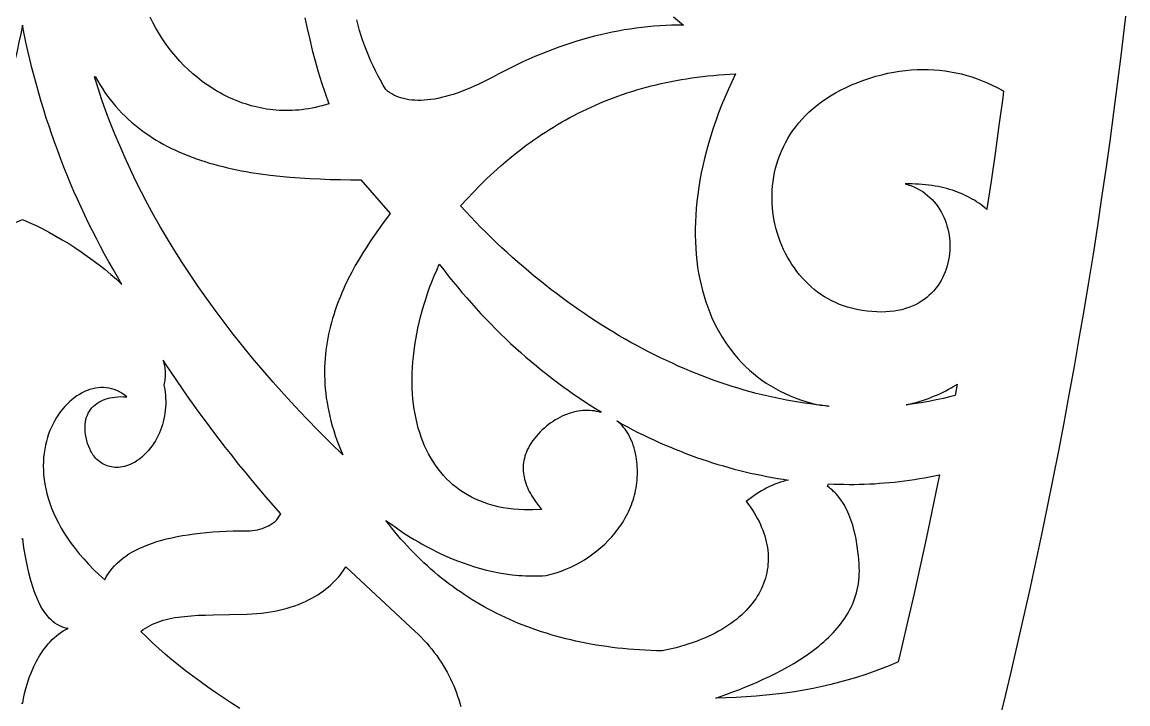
# Model space of a CAD drawing. Extents: x -204 to 204, y -600 to 600.
# Drawn here: x 0 to 197.1, y -242.7 to -121.2 of the extents above; entities that cross this region are included whole.
import ezdxf

# ---------------------------------------------------------------- set-up
doc = ezdxf.new("R2010")
doc.units = 0
doc.header["$MEASUREMENT"] = 0
doc.layers.add('LAYER_1', color=18, linetype='CONTINUOUS')

msp = doc.modelspace()

# ---------------------------------------------------------------- linework, layer by layer
at = {"layer": 'LAYER_1'}
for points in [[(173.84, -247.13), (175.05, -242.2), (176.23, -237.27), (177.39, -232.33), (178.52, -227.38), (179.62, -222.43), (180.71, -217.47), (181.76, -212.5), (182.79, -207.53), (183.8, -202.55), (184.78, -197.56), (185.74, -192.57), (186.67, -187.58), (187.58, -182.57), (188.46, -177.57), (189.32, -172.55), (190.15, -167.53), (190.96, -162.51), (191.75, -157.48), (192.5, -152.45), (193.24, -147.41), (193.95, -142.37), (194.63, -137.32), (195.29, -132.27), (195.92, -127.21), (196.53, -122.16), (197.12, -117.09)], [(50.42, -120.41), (50.82, -122.34), (51.26, -124.27), (51.73, -126.19), (52.25, -128.11), (52.8, -130.02), (53.39, -131.93), (54.03, -133.83), (54.7, -135.73), (54.09, -135.92), (53.48, -136.1), (52.88, -136.25), (52.28, -136.39), (51.68, -136.52), (51.08, -136.62), (50.48, -136.72), (49.89, -136.79), (49.3, -136.85), (48.71, -136.9), (48.13, -136.93), (47.55, -136.95), (46.97, -136.95), (46.4, -136.94), (45.83, -136.91), (45.26, -136.88), (44.7, -136.82), (44.14, -136.76), (43.58, -136.68), (43.03, -136.59), (42.48, -136.48), (41.94, -136.36), (41.4, -136.23), (40.86, -136.09), (40.33, -135.94), (39.81, -135.77), (39.28, -135.6), (38.77, -135.41), (38.26, -135.21), (37.75, -135), (37.25, -134.78), (36.75, -134.55), (36.26, -134.31), (35.78, -134.06), (35.3, -133.81), (34.82, -133.54), (34.35, -133.26), (33.89, -132.97), (33.44, -132.68), (32.99, -132.37), (32.54, -132.06), (32.1, -131.74), (31.25, -131.07), (30.42, -130.38), (29.62, -129.65), (28.84, -128.9), (28.1, -128.13), (27.38, -127.33), (26.7, -126.51), (26.05, -125.67), (25.43, -124.82), (24.84, -123.95), (24.29, -123.06), (23.78, -122.16), (23.3, -121.25), (22.85, -120.33)], [(116.12, -120.27), (117.92, -121.74), (116.86, -121.74), (115.79, -121.76), (114.73, -121.8), (113.67, -121.86), (112.61, -121.93), (111.56, -122.03), (110.5, -122.14), (109.44, -122.27), (108.38, -122.42), (107.33, -122.59), (106.27, -122.78), (105.21, -122.98), (104.16, -123.21), (103.1, -123.45), (102.04, -123.71), (100.98, -123.99), (99.92, -124.29), (98.87, -124.6), (97.8, -124.94), (96.74, -125.29), (95.68, -125.66), (94.62, -126.06), (93.55, -126.46), (92.49, -126.89), (91.42, -127.34), (90.35, -127.8), (89.28, -128.29), (88.2, -128.79), (87.13, -129.31), (86.05, -129.85), (84.97, -130.41), (83.89, -130.98), (83.05, -131.43), (82.22, -131.85), (81.41, -132.24), (80.61, -132.61), (79.83, -132.95), (79.06, -133.26), (78.31, -133.55), (77.57, -133.82), (76.85, -134.06), (76.15, -134.27), (75.46, -134.46), (74.79, -134.63), (74.13, -134.77), (73.49, -134.89), (72.86, -134.99), (72.26, -135.06), (71.66, -135.11), (71.09, -135.13), (70.53, -135.14), (69.99, -135.12), (69.46, -135.08), (68.95, -135.01), (68.46, -134.93), (67.99, -134.82), (67.53, -134.69), (67.09, -134.54), (66.67, -134.38), (66.27, -134.19), (65.88, -133.97), (65.51, -133.74), (65.16, -133.49), (64.83, -133.22), (64.35, -132.4), (63.88, -131.56), (63.43, -130.72), (63, -129.86), (62.58, -129), (62.18, -128.13), (61.79, -127.24), (61.43, -126.35), (61.09, -125.45), (60.76, -124.53), (60.45, -123.61), (60.17, -122.67), (59.91, -121.72), (59.66, -120.76)], [(-0.1, -242.5), (0, -242.55), (0.1, -242.5), (0.1, -242.55), (0.24, -241.71), (0.43, -240.82), (0.67, -239.9), (0.95, -238.94), (1.28, -237.97), (1.67, -236.99), (2.1, -236.02), (2.58, -235.06), (3.11, -234.12), (3.69, -233.23), (4, -232.8), (4.32, -232.38), (4.65, -231.97), (5, -231.59), (5.36, -231.21), (5.73, -230.86), (6.11, -230.53), (6.51, -230.22), (6.92, -229.93), (7.34, -229.66), (7.78, -229.42), (8.22, -229.21), (7.8, -229.14), (7.38, -229.03), (6.98, -228.89), (6.59, -228.71), (6.22, -228.5), (5.85, -228.26), (5.5, -227.99), (5.16, -227.69), (4.83, -227.36), (4.52, -226.99), (4.21, -226.61), (3.92, -226.19), (3.63, -225.75), (3.36, -225.28), (3.1, -224.78), (2.85, -224.27), (2.61, -223.72), (2.38, -223.16), (2.16, -222.57), (1.95, -221.96), (1.55, -220.69), (1.2, -219.33), (0.88, -217.9), (0.59, -216.41), (0.33, -214.86), (0.1, -213.25), (0.1, -213.31), (0, -213.25), (-0.1, -213.31)], [(38.8, -243.46), (37.32, -242.51), (35.88, -241.56), (34.46, -240.61), (33.08, -239.65), (31.73, -238.68), (30.42, -237.72), (29.14, -236.74), (27.89, -235.76), (26.68, -234.78), (25.51, -233.78), (24.37, -232.78), (23.27, -231.77), (22.21, -230.75), (21.18, -229.73), (21.58, -229.43), (21.98, -229.16), (22.4, -228.9), (22.83, -228.67), (23.27, -228.45), (23.72, -228.25), (24.19, -228.07), (24.67, -227.9), (25.16, -227.75), (25.66, -227.62), (26.18, -227.49), (26.71, -227.38), (27.25, -227.29), (27.81, -227.2), (28.37, -227.12), (28.96, -227.06), (30.16, -226.95), (31.41, -226.87), (32.72, -226.82), (34.08, -226.78), (36.96, -226.72), (40.05, -226.66), (40.95, -226.63), (41.82, -226.57), (42.66, -226.49), (43.49, -226.39), (44.29, -226.27), (45.07, -226.13), (45.83, -225.97), (46.56, -225.79), (47.27, -225.6), (47.96, -225.39), (48.63, -225.16), (49.28, -224.92), (49.9, -224.67), (50.5, -224.4), (51.08, -224.12), (51.64, -223.83), (52.18, -223.52), (52.69, -223.21), (53.19, -222.89), (53.66, -222.56), (54.11, -222.22), (54.54, -221.88), (54.95, -221.53), (55.33, -221.17), (55.7, -220.81), (56.05, -220.45), (56.37, -220.08), (56.67, -219.71), (56.96, -219.34), (57.22, -218.97), (57.46, -218.6), (57.68, -218.23), (70.09, -229.73), (70.62, -230.23), (71.14, -230.75), (71.64, -231.28), (72.13, -231.82), (72.59, -232.36), (73.05, -232.92), (73.48, -233.48), (73.9, -234.05), (74.3, -234.63), (74.69, -235.21), (75.06, -235.8), (75.41, -236.4), (75.75, -237), (76.07, -237.61), (76.37, -238.21), (76.66, -238.82), (76.93, -239.44), (77.18, -240.05), (77.42, -240.67), (77.64, -241.29), (77.84, -241.9), (78.03, -242.52), (78.19, -243.14)]]:
    msp.add_lwpolyline(points, dxfattribs=at)
msp.add_lwpolyline([(0.06, -156.35, -0.086154), (17.79, -167.91, -0.087987), (0.06, -121.72, -0.087987), (-17.67, -167.91, -0.086154)], format="xyb", close=True, dxfattribs=at)
for points in [[(161.55, -129.62), (162.55, -129.67), (163.55, -129.75), (164.53, -129.87), (165.51, -130.02), (166.47, -130.21), (167.43, -130.42), (168.38, -130.68), (169.31, -130.96), (170.24, -131.28), (171.15, -131.63), (172.06, -132.01), (172.95, -132.42), (173.83, -132.86), (174.7, -133.34), (174.96, -133.49), (174.81, -134.68), (174.13, -139.63), (173.44, -144.58), (172.72, -149.52), (171.98, -154.45), (171.96, -154.56), (171.93, -154.53), (171.6, -154.25), (171.25, -153.97), (170.9, -153.7), (170.53, -153.44), (170.15, -153.19), (169.77, -152.94), (169.37, -152.71), (168.96, -152.48), (168.55, -152.26), (168.12, -152.05), (167.68, -151.85), (167.23, -151.66), (166.77, -151.48), (166.3, -151.31), (165.83, -151.14), (165.34, -150.99), (164.84, -150.85), (164.33, -150.72), (163.81, -150.6), (163.28, -150.49), (162.74, -150.39), (162.18, -150.3), (161.62, -150.23), (161.05, -150.16), (160.47, -150.11), (159.87, -150.07), (159.27, -150.04), (158.66, -150.03), (158.03, -150.02), (157.4, -150.03), (157.97, -150.19), (158.53, -150.37), (159.06, -150.59), (159.58, -150.83), (160.07, -151.1), (160.54, -151.39), (160.99, -151.71), (161.42, -152.05), (161.83, -152.41), (162.22, -152.79), (162.58, -153.2), (162.93, -153.62), (163.25, -154.05), (163.55, -154.51), (163.82, -154.98), (164.08, -155.46), (164.31, -155.96), (164.52, -156.46), (164.71, -156.98), (164.87, -157.5), (165.02, -158.04), (165.14, -158.58), (165.23, -159.12), (165.3, -159.68), (165.35, -160.23), (165.38, -160.79), (165.38, -161.34), (165.36, -161.9), (165.32, -162.46), (165.25, -163.01), (165.16, -163.56), (165.04, -164.1), (164.9, -164.64), (164.73, -165.18), (164.54, -165.7), (164.33, -166.22), (164.09, -166.72), (163.83, -167.21), (163.54, -167.69), (163.22, -168.16), (162.88, -168.61), (162.52, -169.04), (162.13, -169.46), (161.72, -169.86), (161.27, -170.24), (160.81, -170.6), (160.32, -170.93), (159.8, -171.24), (159.25, -171.53), (158.68, -171.8), (158.08, -172.03), (157.46, -172.24), (156.81, -172.42), (156.13, -172.57), (155.43, -172.69), (154.7, -172.77), (153.94, -172.83), (153.15, -172.85), (152.34, -172.83), (151.5, -172.77), (150.64, -172.68), (149.74, -172.55), (148.82, -172.37), (147.87, -172.16), (147.13, -171.96), (146.41, -171.73), (145.7, -171.47), (145.01, -171.17), (144.33, -170.85), (143.67, -170.5), (143.03, -170.12), (142.41, -169.71), (141.8, -169.28), (141.22, -168.82), (140.65, -168.34), (140.1, -167.84), (139.57, -167.31), (139.06, -166.76), (138.57, -166.19), (138.1, -165.6), (137.66, -164.99), (137.23, -164.37), (136.83, -163.73), (136.45, -163.07), (136.09, -162.4), (135.75, -161.71), (135.44, -161.01), (135.15, -160.3), (134.89, -159.57), (134.65, -158.84), (134.44, -158.1), (134.25, -157.35), (134.09, -156.59), (133.96, -155.82), (133.85, -155.05), (133.77, -154.27), (133.71, -153.49), (133.69, -152.71), (133.69, -151.92), (133.72, -151.14), (133.78, -150.35), (133.87, -149.56), (133.99, -148.78), (134.14, -148), (134.32, -147.22), (134.53, -146.44), (134.78, -145.68), (135.05, -144.91), (135.36, -144.16), (135.7, -143.41), (136.07, -142.67), (136.48, -141.94), (136.92, -141.23), (137.39, -140.52), (137.9, -139.83), (138.45, -139.15), (139.03, -138.48), (139.65, -137.83), (140.3, -137.2), (140.99, -136.58), (141.71, -135.98), (142.48, -135.4), (143.28, -134.85), (144.12, -134.31), (145, -133.79), (145.91, -133.3), (146.87, -132.83), (147.87, -132.38), (148.96, -131.94), (150.04, -131.53), (151.12, -131.17), (152.19, -130.84), (153.26, -130.56), (154.32, -130.31), (155.38, -130.1), (156.43, -129.93), (157.47, -129.79), (158.5, -129.7), (159.53, -129.64), (160.54, -129.61)], [(13.45, -131.61), (13.87, -132.32), (14.31, -133.02), (14.77, -133.7), (15.24, -134.36), (15.72, -135), (16.22, -135.63), (16.73, -136.23), (17.26, -136.82), (17.79, -137.39), (18.35, -137.94), (18.91, -138.48), (19.49, -139), (20.08, -139.51), (20.69, -139.99), (21.3, -140.46), (21.93, -140.92), (22.57, -141.36), (23.22, -141.79), (23.88, -142.2), (24.55, -142.59), (25.24, -142.97), (25.93, -143.34), (26.63, -143.69), (27.35, -144.03), (28.07, -144.36), (28.8, -144.67), (29.54, -144.97), (30.3, -145.26), (31.06, -145.53), (31.82, -145.8), (32.6, -146.05), (33.39, -146.29), (34.18, -146.52), (34.98, -146.73), (35.79, -146.94), (36.6, -147.13), (37.42, -147.32), (38.25, -147.49), (39.08, -147.66), (39.93, -147.81), (40.77, -147.96), (42.48, -148.22), (44.21, -148.45), (45.96, -148.64), (47.73, -148.81), (49.51, -148.95), (51.3, -149.06), (53.11, -149.14), (54.93, -149.2), (56.75, -149.24), (58.58, -149.27), (60.41, -149.27), (65.61, -155.26), (64.23, -157.14), (63.53, -158.12), (62.83, -159.13), (62.12, -160.17), (61.43, -161.23), (60.74, -162.32), (60.06, -163.44), (59.4, -164.58), (58.76, -165.75), (58.14, -166.94), (57.55, -168.17), (57.27, -168.79), (57, -169.42), (56.73, -170.05), (56.47, -170.7), (56.22, -171.34), (55.98, -172), (55.76, -172.66), (55.54, -173.33), (55.34, -174.01), (55.14, -174.69), (54.96, -175.38), (54.79, -176.07), (54.64, -176.78), (54.5, -177.49), (54.37, -178.2), (54.26, -178.93), (54.16, -179.66), (54.08, -180.39), (54.02, -181.14), (53.97, -181.89), (53.93, -182.64), (53.92, -183.41), (53.92, -184.18), (53.95, -184.95), (53.99, -185.74), (54.05, -186.53), (54.13, -187.33), (54.23, -188.13), (54.35, -188.94), (54.49, -189.76), (54.66, -190.58), (54.84, -191.42), (55.05, -192.25), (55.28, -193.1), (55.54, -193.95), (55.82, -194.81), (56.12, -195.67), (56.45, -196.55), (56.8, -197.43), (57.18, -198.31), (54.97, -196.15), (52.81, -193.98), (50.71, -191.82), (48.68, -189.66), (46.7, -187.51), (44.77, -185.35), (42.9, -183.21), (41.09, -181.06), (39.34, -178.92), (37.64, -176.78), (35.99, -174.65), (34.39, -172.51), (32.85, -170.39), (31.37, -168.27), (29.93, -166.15), (28.55, -164.04), (27.21, -161.93), (25.93, -159.82), (24.69, -157.72), (23.51, -155.63), (22.37, -153.54), (21.28, -151.46), (20.24, -149.38), (19.25, -147.31), (18.3, -145.24), (17.39, -143.18), (16.54, -141.13), (15.72, -139.08), (14.95, -137.04), (14.22, -135.01), (13.54, -132.98), (12.9, -130.96), (13.04, -130.87)], [(126.51, -131.83), (125.87, -133.23), (125.27, -134.62), (124.7, -136.01), (124.16, -137.38), (123.66, -138.75), (123.2, -140.11), (122.76, -141.46), (122.36, -142.8), (121.99, -144.14), (121.65, -145.46), (121.34, -146.77), (121.07, -148.06), (120.82, -149.35), (120.61, -150.62), (120.43, -151.89), (120.28, -153.13), (120.16, -154.37), (120.07, -155.59), (120.01, -156.8), (119.98, -157.99), (119.98, -159.17), (120.01, -160.33), (120.07, -161.48), (120.16, -162.61), (120.28, -163.72), (120.42, -164.82), (120.6, -165.9), (120.8, -166.96), (121.03, -168), (121.28, -169.02), (121.57, -170.03), (121.88, -171.02), (122.22, -171.98), (122.58, -172.93), (122.98, -173.85), (123.39, -174.76), (123.84, -175.64), (124.31, -176.5), (124.8, -177.34), (125.32, -178.15), (125.87, -178.94), (126.44, -179.71), (127.03, -180.46), (127.65, -181.18), (128.3, -181.87), (128.96, -182.54), (129.65, -183.19), (130.37, -183.8), (131.11, -184.4), (131.87, -184.96), (132.65, -185.5), (133.46, -186.01), (134.28, -186.49), (135.14, -186.95), (136.01, -187.37), (136.9, -187.77), (137.82, -188.13), (138.75, -188.47), (139.71, -188.78), (140.69, -189.05), (141.69, -189.29), (142.33, -189.43), (141.59, -189.35), (140.52, -189.21), (139.45, -189.07), (138.38, -188.9), (137.31, -188.72), (136.24, -188.53), (135.17, -188.32), (134.09, -188.09), (133.02, -187.85), (131.95, -187.6), (130.87, -187.33), (129.8, -187.04), (128.73, -186.74), (127.65, -186.42), (126.58, -186.09), (125.51, -185.75), (124.44, -185.39), (123.37, -185.01), (122.3, -184.62), (121.23, -184.22), (120.16, -183.8), (119.1, -183.37), (118.03, -182.92), (116.97, -182.46), (115.91, -181.98), (114.85, -181.49), (113.79, -180.98), (112.74, -180.47), (111.68, -179.93), (110.63, -179.39), (109.58, -178.83), (108.54, -178.25), (107.5, -177.66), (106.46, -177.06), (105.42, -176.45), (104.39, -175.82), (103.36, -175.18), (102.33, -174.52), (101.31, -173.85), (100.29, -173.17), (99.27, -172.47), (98.26, -171.76), (97.25, -171.04), (96.25, -170.31), (95.25, -169.56), (94.26, -168.8), (93.27, -168.02), (92.28, -167.24), (91.3, -166.44), (90.33, -165.63), (89.36, -164.8), (88.39, -163.97), (87.43, -163.12), (86.48, -162.25), (85.53, -161.38), (84.59, -160.49), (83.66, -159.6), (82.73, -158.68), (81.8, -157.76), (80.88, -156.83), (79.97, -155.88), (79.07, -154.92), (78.17, -153.95), (79.31, -152.69), (80.47, -151.46), (81.65, -150.25), (82.86, -149.07), (84.08, -147.92), (85.33, -146.81), (86.6, -145.72), (87.89, -144.66), (89.21, -143.64), (89.88, -143.14), (90.55, -142.65), (91.23, -142.17), (91.92, -141.69), (92.61, -141.23), (93.31, -140.77), (94.01, -140.32), (94.72, -139.88), (95.44, -139.45), (96.17, -139.02), (96.9, -138.61), (97.64, -138.21), (98.38, -137.81), (99.13, -137.42), (99.89, -137.05), (100.66, -136.68), (101.43, -136.32), (102.21, -135.97), (103, -135.63), (103.79, -135.3), (104.59, -134.99), (105.4, -134.68), (106.22, -134.38), (107.04, -134.09), (107.87, -133.81), (108.71, -133.54), (109.56, -133.28), (110.41, -133.03), (111.28, -132.79), (112.15, -132.56), (113.02, -132.35), (113.91, -132.14), (114.8, -131.95), (115.7, -131.76), (116.61, -131.59), (117.53, -131.42), (118.46, -131.27), (119.39, -131.13), (120.34, -131), (121.29, -130.89), (122.25, -130.78), (123.22, -130.68), (124.19, -130.6), (125.18, -130.53), (126.17, -130.47), (127.18, -130.42)], [(75.15, -165.35), (75.96, -166.38), (76.77, -167.39), (77.59, -168.38), (78.41, -169.37), (79.25, -170.34), (80.09, -171.29), (80.94, -172.23), (81.8, -173.16), (82.66, -174.07), (83.53, -174.97), (84.41, -175.85), (85.3, -176.72), (86.19, -177.58), (87.09, -178.43), (87.99, -179.26), (88.9, -180.07), (89.82, -180.87), (90.74, -181.66), (91.67, -182.43), (92.6, -183.19), (93.54, -183.94), (94.49, -184.67), (95.44, -185.39), (96.39, -186.1), (97.35, -186.79), (98.32, -187.46), (99.29, -188.13), (100.26, -188.78), (101.24, -189.41), (102.22, -190.03), (103.21, -190.64), (103.19, -190.72), (102.8, -190.62), (102.41, -190.54), (102.02, -190.47), (101.62, -190.42), (101.21, -190.39), (100.81, -190.38), (100.4, -190.39), (99.98, -190.41), (99.57, -190.45), (99.15, -190.51), (98.74, -190.59), (98.32, -190.68), (97.9, -190.8), (97.49, -190.93), (97.07, -191.07), (96.66, -191.24), (96.25, -191.42), (95.84, -191.62), (95.43, -191.84), (95.03, -192.07), (94.64, -192.33), (94.24, -192.6), (93.86, -192.88), (93.48, -193.19), (93.1, -193.51), (92.73, -193.85), (92.37, -194.21), (92.02, -194.58), (91.67, -194.97), (91.34, -195.38), (91.01, -195.81), (90.7, -196.25), (90.46, -196.63), (90.25, -197.02), (90.06, -197.4), (89.9, -197.78), (89.75, -198.16), (89.63, -198.54), (89.53, -198.92), (89.45, -199.3), (89.39, -199.67), (89.34, -200.05), (89.32, -200.42), (89.32, -200.79), (89.33, -201.16), (89.36, -201.53), (89.42, -201.9), (89.48, -202.27), (89.57, -202.63), (89.67, -203), (89.79, -203.36), (89.92, -203.72), (90.07, -204.09), (90.23, -204.45), (90.41, -204.81), (90.6, -205.17), (90.81, -205.53), (91.03, -205.88), (91.26, -206.24), (91.5, -206.6), (92.03, -207.31), (92.6, -208.02), (91.03, -208.09), (89.5, -208.09), (88.52, -208.04), (87.57, -207.96), (86.64, -207.85), (85.73, -207.7), (84.85, -207.53), (84, -207.32), (83.16, -207.07), (82.36, -206.8), (81.58, -206.5), (80.82, -206.17), (80.09, -205.81), (79.39, -205.42), (78.71, -205.01), (78.05, -204.57), (77.42, -204.1), (76.81, -203.61), (76.23, -203.09), (75.67, -202.54), (75.14, -201.98), (74.63, -201.39), (74.14, -200.77), (73.68, -200.14), (73.25, -199.48), (72.84, -198.8), (72.45, -198.1), (72.09, -197.38), (71.75, -196.65), (71.43, -195.89), (71.14, -195.11), (70.88, -194.32), (70.63, -193.51), (70.42, -192.69), (70.22, -191.85), (70.05, -190.99), (69.91, -190.12), (69.78, -189.24), (69.68, -188.34), (69.61, -187.43), (69.56, -186.5), (69.53, -185.57), (69.53, -184.62), (69.55, -183.67), (69.59, -182.7), (69.66, -181.73), (69.75, -180.74), (69.86, -179.75), (70, -178.75), (70.16, -177.75), (70.34, -176.74), (70.55, -175.72), (70.78, -174.7), (71.04, -173.67), (71.31, -172.64), (71.61, -171.6), (71.94, -170.57), (72.28, -169.53), (72.65, -168.48), (73.04, -167.44), (73.46, -166.4), (73.9, -165.36), (74.36, -164.32)], [(25.14, -181.4), (25.21, -181.67), (25.28, -181.95), (25.34, -182.22), (25.39, -182.5), (25.43, -182.77), (25.46, -183.05), (25.48, -183.33), (25.5, -183.61), (25.5, -183.89), (25.5, -184.17), (25.48, -184.45), (25.46, -184.73), (25.43, -185.01), (25.39, -185.29), (25.34, -185.57), (25.28, -185.85), (25.33, -186.11), (25.42, -186.63), (25.49, -187.16), (25.55, -187.68), (25.58, -188.21), (25.59, -188.74), (25.59, -189.27), (25.57, -189.79), (25.52, -190.32), (25.46, -190.84), (25.38, -191.36), (25.28, -191.87), (25.16, -192.38), (25.02, -192.89), (24.86, -193.39), (24.67, -193.88), (24.47, -194.37), (24.25, -194.84), (24.01, -195.31), (23.75, -195.77), (23.47, -196.22), (23.17, -196.66), (22.85, -197.09), (22.5, -197.51), (22.14, -197.91), (21.76, -198.3), (21.35, -198.68), (20.93, -199.04), (20.53, -199.32), (20.14, -199.56), (19.75, -199.78), (19.37, -199.97), (18.99, -200.13), (18.62, -200.26), (18.26, -200.36), (17.9, -200.44), (17.55, -200.5), (17.21, -200.53), (16.88, -200.54), (16.55, -200.53), (16.23, -200.5), (15.92, -200.45), (15.62, -200.38), (15.32, -200.3), (15.04, -200.19), (14.77, -200.08), (14.5, -199.95), (14.25, -199.8), (14.01, -199.64), (13.77, -199.47), (13.55, -199.29), (13.34, -199.1), (13.14, -198.91), (12.96, -198.7), (12.78, -198.49), (12.62, -198.27), (12.47, -198.05), (12.34, -197.82), (12.21, -197.59), (12.11, -197.36), (11.88, -196.8), (11.68, -196.25), (11.53, -195.71), (11.4, -195.19), (11.3, -194.68), (11.24, -194.19), (11.21, -193.71), (11.21, -193.25), (11.23, -192.81), (11.29, -192.39), (11.38, -191.98), (11.49, -191.59), (11.63, -191.21), (11.8, -190.86), (11.99, -190.52), (12.21, -190.2), (12.45, -189.9), (12.72, -189.62), (13.01, -189.36), (13.33, -189.13), (13.66, -188.91), (14.02, -188.71), (14.4, -188.53), (14.8, -188.38), (15.21, -188.24), (15.65, -188.13), (16.11, -188.04), (16.58, -187.98), (17.07, -187.93), (17.58, -187.91), (18.1, -187.92), (18.64, -187.95), (18.22, -187.61), (17.79, -187.31), (17.34, -187.05), (16.89, -186.83), (16.43, -186.65), (15.96, -186.51), (15.49, -186.4), (15.01, -186.33), (14.53, -186.3), (14.05, -186.3), (13.56, -186.34), (13.07, -186.41), (12.59, -186.51), (12.1, -186.65), (11.62, -186.81), (11.15, -187.01), (10.68, -187.25), (10.21, -187.51), (9.75, -187.8), (9.3, -188.11), (8.86, -188.46), (8.43, -188.84), (8.01, -189.24), (7.61, -189.66), (7.22, -190.12), (6.84, -190.59), (6.48, -191.09), (6.14, -191.62), (5.82, -192.17), (5.51, -192.74), (5.23, -193.33), (4.97, -193.94), (4.73, -194.57), (4.52, -195.22), (4.33, -195.89), (4.16, -196.58), (4.03, -197.29), (3.92, -198.01), (3.84, -198.75), (3.79, -199.5), (3.78, -200.27), (3.79, -201.06), (3.84, -201.85), (3.93, -202.66), (4.05, -203.48), (4.21, -204.32), (4.41, -205.16), (4.65, -206.02), (4.93, -206.88), (5.24, -207.76), (5.61, -208.64), (6.01, -209.53), (6.46, -210.42), (6.96, -211.33), (7.51, -212.24), (8.1, -213.15), (8.74, -214.07), (9.44, -214.99), (10.18, -215.91), (10.98, -216.84), (11.83, -217.77), (12.74, -218.7), (13.7, -219.63), (14.72, -220.56), (15, -220.02), (15.32, -219.5), (15.67, -219), (16.05, -218.51), (16.47, -218.04), (16.92, -217.59), (17.4, -217.16), (17.91, -216.74), (18.46, -216.34), (19.04, -215.95), (19.66, -215.59), (20.3, -215.24), (20.98, -214.9), (21.7, -214.59), (22.44, -214.29), (23.22, -214.01), (24.04, -213.74), (24.88, -213.49), (25.76, -213.26), (26.67, -213.05), (27.62, -212.85), (28.6, -212.67), (29.61, -212.51), (30.66, -212.37), (31.73, -212.24), (32.84, -212.13), (33.99, -212.03), (35.17, -211.95), (36.38, -211.89), (37.62, -211.85), (38.9, -211.82), (40.2, -211.82), (40.63, -211.8), (41.06, -211.76), (41.5, -211.7), (41.94, -211.62), (42.37, -211.51), (42.81, -211.39), (43.23, -211.24), (43.64, -211.07), (44.04, -210.88), (44.42, -210.66), (44.77, -210.41), (45.1, -210.14), (45.26, -210), (45.4, -209.85), (45.54, -209.69), (45.67, -209.52), (45.79, -209.35), (45.9, -209.17), (46, -208.99), (46.09, -208.79), (44.79, -207.32), (43.52, -205.84), (42.26, -204.36), (41.02, -202.88), (39.8, -201.4), (38.6, -199.92), (37.42, -198.43), (36.25, -196.95), (35.1, -195.47), (33.97, -193.98), (32.86, -192.49), (31.76, -191), (30.68, -189.51), (29.62, -188.03), (28.58, -186.53), (27.56, -185.04), (26.55, -183.55), (25.56, -182.06)], [(166.3, -187.71), (165.58, -187.9), (164.27, -188.22), (162.94, -188.51), (161.61, -188.77), (160.28, -189), (158.93, -189.21), (157.58, -189.38), (157.58, -189.38), (158.18, -189.24), (158.77, -189.1), (159.36, -188.94), (159.93, -188.77), (160.49, -188.6), (161.05, -188.41), (161.59, -188.22), (162.13, -188.02), (162.66, -187.8), (163.18, -187.58), (163.69, -187.35), (164.19, -187.11), (164.68, -186.86), (165.16, -186.61), (165.63, -186.34), (166.1, -186.07), (166.55, -185.79), (166.68, -185.71)], [(142.65, -189.46), (143.72, -189.56), (143.75, -189.68), (142.71, -189.51), (142.33, -189.43)], [(106.99, -192.81), (107.92, -193.31), (108.85, -193.8), (109.78, -194.28), (110.72, -194.74), (111.66, -195.19), (112.6, -195.63), (113.54, -196.06), (114.49, -196.48), (115.44, -196.88), (116.39, -197.27), (117.34, -197.65), (118.3, -198.02), (119.25, -198.38), (120.21, -198.73), (121.17, -199.06), (122.13, -199.38), (123.09, -199.69), (124.05, -199.99), (125.02, -200.27), (125.98, -200.54), (126.95, -200.81), (127.92, -201.06), (128.88, -201.29), (129.85, -201.52), (130.82, -201.73), (131.79, -201.93), (132.76, -202.12), (133.73, -202.3), (134.7, -202.47), (135.67, -202.62), (136.63, -202.77), (136.15, -202.88), (135.66, -203.01), (135.18, -203.16), (134.69, -203.33), (134.2, -203.52), (133.72, -203.73), (133.24, -203.95), (132.76, -204.19), (132.28, -204.44), (131.81, -204.71), (131.34, -204.99), (130.88, -205.29), (130.42, -205.6), (129.97, -205.93), (129.52, -206.26), (129.08, -206.61), (129.47, -207.12), (129.83, -207.62), (130.18, -208.13), (130.5, -208.64), (130.81, -209.15), (131.09, -209.66), (131.36, -210.18), (131.61, -210.69), (131.83, -211.2), (132.04, -211.72), (132.22, -212.23), (132.39, -212.74), (132.54, -213.26), (132.66, -213.77), (132.77, -214.28), (132.85, -214.79), (132.92, -215.3), (132.97, -215.8), (133, -216.31), (133, -216.81), (132.99, -217.31), (132.96, -217.81), (132.91, -218.3), (132.84, -218.79), (132.75, -219.28), (132.64, -219.76), (132.51, -220.24), (132.36, -220.72), (132.19, -221.19), (132, -221.66), (131.79, -222.12), (131.57, -222.58), (131.32, -223.03), (131.05, -223.48), (130.77, -223.92), (130.46, -224.36), (130.14, -224.79), (129.79, -225.21), (129.43, -225.63), (129.05, -226.04), (128.65, -226.44), (128.22, -226.83), (127.78, -227.22), (127.32, -227.6), (126.84, -227.97), (126.35, -228.34), (125.83, -228.69), (125.29, -229.04), (124.74, -229.38), (124.16, -229.71), (123.57, -230.03), (122.95, -230.34), (122.32, -230.64), (121.67, -230.93), (121, -231.21), (120.31, -231.48), (119.6, -231.73), (118.87, -231.98), (118.13, -232.22), (117.36, -232.44), (116.58, -232.66), (115.77, -232.86), (114.95, -233.05), (114.11, -233.22), (113.08, -233.2), (112.06, -233.16), (111.05, -233.11), (110.04, -233.05), (109.05, -232.98), (108.07, -232.9), (107.09, -232.81), (106.12, -232.7), (105.16, -232.59), (104.21, -232.46), (103.27, -232.32), (102.33, -232.17), (101.41, -232.01), (100.49, -231.84), (99.58, -231.66), (98.68, -231.47), (97.79, -231.26), (96.9, -231.05), (96.03, -230.82), (95.16, -230.59), (94.3, -230.34), (93.45, -230.08), (92.61, -229.81), (91.77, -229.54), (90.94, -229.25), (90.13, -228.95), (89.32, -228.63), (88.51, -228.31), (87.72, -227.98), (86.93, -227.64), (86.16, -227.29), (85.39, -226.92), (84.62, -226.55), (83.87, -226.16), (83.12, -225.77), (82.39, -225.37), (81.65, -224.95), (80.93, -224.53), (80.22, -224.09), (79.51, -223.64), (78.81, -223.19), (78.12, -222.72), (77.44, -222.25), (76.76, -221.76), (76.09, -221.27), (75.43, -220.76), (74.78, -220.24), (74.13, -219.72), (73.5, -219.18), (72.87, -218.64), (72.24, -218.08), (71.63, -217.51), (71.02, -216.94), (70.42, -216.35), (69.83, -215.76), (69.25, -215.16), (68.67, -214.54), (68.1, -213.92), (67.53, -213.28), (66.98, -212.64), (66.43, -211.99), (65.89, -211.33), (65.36, -210.66), (64.83, -209.97), (65.7, -210.6), (66.72, -211.31), (67.89, -212.1), (69.19, -212.93), (69.9, -213.36), (70.64, -213.8), (71.41, -214.24), (72.21, -214.68), (73.04, -215.11), (73.9, -215.54), (74.78, -215.97), (75.7, -216.38), (76.64, -216.79), (77.61, -217.18), (78.6, -217.55), (79.62, -217.91), (80.66, -218.24), (81.72, -218.55), (82.81, -218.83), (83.92, -219.08), (85.04, -219.3), (86.19, -219.49), (87.35, -219.65), (88.53, -219.76), (89.13, -219.8), (89.73, -219.83), (90.34, -219.85), (90.94, -219.86), (91.56, -219.86), (92.17, -219.84), (92.79, -219.82), (93.42, -219.78), (94.31, -219.55), (95.2, -219.29), (96.08, -218.98), (96.94, -218.65), (97.79, -218.28), (98.62, -217.87), (99.43, -217.44), (100.23, -216.97), (101, -216.47), (101.75, -215.94), (102.48, -215.39), (103.18, -214.8), (103.86, -214.19), (104.5, -213.55), (105.12, -212.89), (105.7, -212.2), (105.98, -211.85), (106.25, -211.49), (106.51, -211.12), (106.77, -210.75), (107.01, -210.38), (107.25, -210), (107.47, -209.61), (107.69, -209.22), (107.89, -208.82), (108.09, -208.42), (108.28, -208.02), (108.45, -207.61), (108.62, -207.19), (108.77, -206.77), (108.91, -206.35), (109.04, -205.92), (109.16, -205.49), (109.27, -205.05), (109.37, -204.61), (109.45, -204.17), (109.52, -203.72), (109.58, -203.27), (109.63, -202.81), (109.66, -202.35), (109.68, -201.89), (109.69, -201.43), (109.69, -200.96), (109.67, -200.49), (109.63, -200.01), (109.59, -199.54), (109.53, -199.06), (109.45, -198.58), (109.35, -198.04), (109.23, -197.53), (109.1, -197.04), (108.95, -196.56), (108.78, -196.1), (108.6, -195.66), (108.41, -195.24), (108.2, -194.83), (107.97, -194.45), (107.74, -194.08), (107.49, -193.72), (107.22, -193.39), (106.95, -193.07), (106.67, -192.78), (106.37, -192.5), (106.3, -192.43)], [(106.3, -192.43), (106.06, -192.3), (106.07, -192.23)], [(163.2, -203.52), (162.19, -208.39), (161.15, -213.26), (160.09, -218.12), (159.01, -222.97), (157.9, -227.82), (156.77, -232.66), (156.17, -235.15), (155.93, -235.26), (154.54, -235.85), (153.13, -236.41), (151.69, -236.95), (150.23, -237.45), (148.75, -237.93), (147.25, -238.38), (145.72, -238.8), (144.16, -239.2), (142.59, -239.56), (140.99, -239.9), (139.36, -240.2), (137.71, -240.48), (136.04, -240.73), (134.34, -240.95), (132.62, -241.13), (130.87, -241.29), (129.1, -241.42), (127.3, -241.52), (125.48, -241.59), (123.64, -241.63), (125.65, -240.92), (126.69, -240.53), (127.75, -240.13), (128.83, -239.7), (129.92, -239.25), (131.02, -238.78), (132.12, -238.28), (133.22, -237.76), (134.31, -237.22), (135.4, -236.66), (136.48, -236.07), (137.54, -235.45), (138.58, -234.81), (139.59, -234.14), (140.58, -233.45), (141.06, -233.09), (141.53, -232.73), (142, -232.36), (142.45, -231.98), (142.9, -231.59), (143.33, -231.2), (143.75, -230.8), (144.16, -230.4), (144.56, -229.99), (144.95, -229.57), (145.32, -229.14), (145.68, -228.7), (146.02, -228.26), (146.35, -227.81), (146.67, -227.36), (146.97, -226.89), (147.25, -226.42), (147.52, -225.94), (147.77, -225.45), (148, -224.95), (148.22, -224.45), (148.41, -223.94), (148.59, -223.42), (148.74, -222.89), (148.88, -222.36), (149, -221.81), (149.09, -221.26), (149.16, -220.7), (149.22, -220.13), (149.24, -219.56), (149.25, -218.97), (149.23, -218.38), (149.19, -217.64), (149.13, -216.93), (149.07, -216.23), (148.99, -215.55), (148.91, -214.9), (148.81, -214.26), (148.71, -213.64), (148.6, -213.04), (148.48, -212.46), (148.34, -211.9), (148.2, -211.36), (148.06, -210.84), (147.9, -210.33), (147.73, -209.84), (147.56, -209.37), (147.38, -208.92), (147.19, -208.48), (146.99, -208.07), (146.79, -207.67), (146.58, -207.28), (146.36, -206.91), (146.14, -206.56), (145.91, -206.23), (145.67, -205.91), (145.43, -205.6), (145.18, -205.32), (144.92, -205.04), (144.66, -204.79), (144.39, -204.54), (144.12, -204.32), (143.85, -204.1), (143.57, -203.9), (143.75, -203.44), (144.67, -203.48), (145.58, -203.51), (146.5, -203.53), (147.41, -203.54), (148.32, -203.54), (149.22, -203.52), (150.13, -203.5), (151.04, -203.46), (151.94, -203.42), (152.84, -203.36), (153.74, -203.29), (154.64, -203.22), (155.53, -203.13), (156.43, -203.03), (157.32, -202.91), (158.21, -202.79), (159.1, -202.66), (159.98, -202.52), (160.86, -202.36), (161.74, -202.2), (162.62, -202.02), (163.49, -201.84), (163.54, -201.82)]]:
    msp.add_lwpolyline(points, close=True, dxfattribs=at)

doc.saveas('drawing.dxf')
